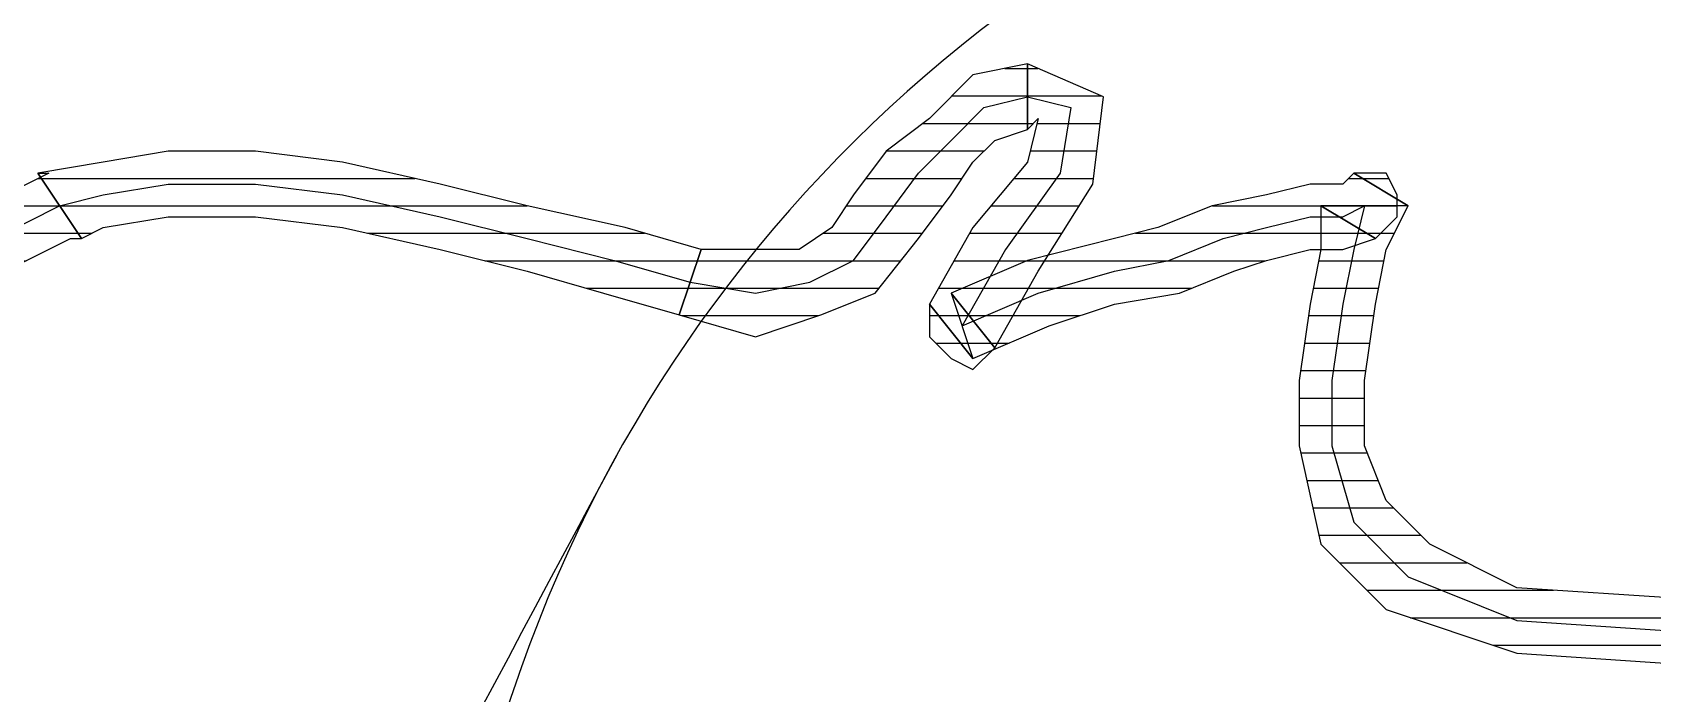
# Model space of a CAD drawing. Header units: millimetres. Extents: x 33350 to 35310, y -217097 to -211540.
# Drawn here: x 34455.27 to 34462.64, y -214520.5 to -214517.49 of the extents above; entities that cross this region are included whole.
import ezdxf

# ---------------------------------------------------------------- set-up
doc = ezdxf.new("R2010")
doc.units = ezdxf.units.MM
doc.header["$LTSCALE"] = 60
doc.header["$MEASUREMENT"] = 0
pattern_1 = [(360, (-5108.51305, -673.59423), (1e-16, 0.125), [25])]

# ---------------------------------------------------------------- blocks, each defined once
blk = doc.blocks.new('by')
at = {"ltscale": 30}
h = blk.add_hatch(dxfattribs=at)
h.set_pattern_fill('DC_LINES', color=256, scale=0.1, style=0)
h.set_pattern_definition(pattern_1)
edge = h.paths.add_edge_path(flags=0)
edge.add_line((6400.1609, 2220.6339), (6399.8142, 2220.7332))
edge.add_line((6399.8142, 2220.7332), (6400.1609, 2221.081))
edge.add_line((6400.1609, 2221.081), (6400.5066, 2221.4287))
edge.add_line((6400.5066, 2221.4287), (6400.8034, 2221.7764))
edge.add_line((6400.8034, 2221.7764), (6401.1003, 2221.9254))
edge.add_line((6401.1003, 2221.9254), (6401.1999, 2221.6273))
edge.add_line((6401.1999, 2221.6273), (6401.0017, 2221.4784))
edge.add_line((6401.0017, 2221.4784), (6400.7048, 2221.2299))
edge.add_line((6400.7048, 2221.2299), (6400.3581, 2220.8822))
edge.add_line((6400.3581, 2220.8822), (6400.1111, 2220.5345))
edge.add_line((6400.1111, 2220.5345), (6399.7644, 2220.6339))
edge.add_line((6399.7644, 2220.6339), (6400.1111, 2220.5345))
edge.add_line((6400.1111, 2220.5345), (6400.0124, 2220.4351))
edge.add_line((6400.0124, 2220.4351), (6399.9128, 2220.4848))
edge.add_line((6399.9128, 2220.4848), (6399.8142, 2220.5842))
edge.add_line((6399.8142, 2220.5842), (6399.8142, 2220.7332))
h = blk.add_hatch(dxfattribs=at)
h.set_pattern_fill('DC_LINES', color=256, scale=0.1, style=0)
h.set_pattern_definition(pattern_1)
edge = h.paths.add_edge_path(flags=0)
edge.add_line((6408.2741, 2220.1868), (6407.5329, 2220.1372))
edge.add_line((6407.5329, 2220.1372), (6407.1364, 2219.9384))
edge.add_line((6407.1364, 2219.9384), (6406.9382, 2219.7398))
edge.add_line((6406.9382, 2219.7398), (6406.8396, 2219.4914))
edge.add_line((6406.8396, 2219.4914), (6406.8396, 2219.1933))
edge.add_line((6406.8396, 2219.1933), (6406.8894, 2218.8456))
edge.add_line((6406.8894, 2218.8456), (6406.9382, 2218.5972))
edge.add_line((6406.9382, 2218.5972), (6407.0378, 2218.3985))
edge.add_line((6407.0378, 2218.3985), (6406.6413, 2218.3985))
edge.add_line((6406.6413, 2218.3985), (6406.6413, 2218.5972))
edge.add_line((6406.6413, 2218.5972), (6406.5925, 2218.8456))
edge.add_line((6406.5925, 2218.8456), (6406.5427, 2219.1933))
edge.add_line((6406.5427, 2219.1933), (6406.5427, 2219.4914))
edge.add_line((6406.5427, 2219.4914), (6406.6413, 2219.9384))
edge.add_line((6406.6413, 2219.9384), (6406.9382, 2220.2365))
edge.add_line((6406.9382, 2220.2365), (6407.5329, 2220.4351))
edge.add_line((6407.5329, 2220.4351), (6408.2741, 2220.4848))
h = blk.add_hatch(dxfattribs=at)
h.set_pattern_fill('DC_LINES', color=256, scale=0.1, style=0)
h.set_pattern_definition(pattern_1)
edge = h.paths.add_edge_path(flags=0)
edge.add_line((6404.9597, 2218.7959), (6405.1579, 2219.0443))
edge.add_line((6405.1579, 2219.0443), (6405.3552, 2218.6966))
edge.add_line((6405.3552, 2218.6966), (6405.6032, 2218.2992))
edge.add_line((6405.6032, 2218.2992), (6405.6521, 2217.9018))
edge.add_line((6405.6521, 2217.9018), (6405.3064, 2217.7528))
edge.add_line((6405.3064, 2217.7528), (6405.3064, 2218.0508))
edge.add_line((6405.3064, 2218.0508), (6405.3552, 2218.0012))
edge.add_line((6405.3552, 2218.0012), (6405.3064, 2218.1998))
edge.add_line((6405.3064, 2218.1998), (6405.0583, 2218.4979))
edge.add_line((6405.0583, 2218.4979), (6404.8611, 2218.8456))
edge.add_line((6404.8611, 2218.8456), (6405.0583, 2219.094))
edge.add_line((6405.0583, 2219.094), (6404.8611, 2218.8456))
edge.add_line((6404.8611, 2218.8456), (6404.8611, 2218.9946))
edge.add_line((6404.8611, 2218.9946), (6404.9597, 2219.094))
edge.add_line((6404.9597, 2219.094), (6405.0583, 2219.1436))
edge.add_line((6405.0583, 2219.1436), (6405.1579, 2219.0443))
h = blk.add_hatch(dxfattribs=at)
h.set_pattern_fill('DC_LINES', color=256, scale=0.1, style=0)
h.set_pattern_definition(pattern_1)
edge = h.paths.add_edge_path(flags=0)
edge.add_line((6407.0378, 2218.3985), (6406.7907, 2218.2495))
edge.add_line((6406.7907, 2218.2495), (6406.7409, 2218.2992))
edge.add_line((6406.7409, 2218.2992), (6406.5925, 2218.2992))
edge.add_line((6406.5925, 2218.2992), (6406.3943, 2218.3488))
edge.add_line((6406.3943, 2218.3488), (6406.1472, 2218.3985))
edge.add_line((6406.1472, 2218.3985), (6405.9001, 2218.4979))
edge.add_line((6405.9001, 2218.4979), (6405.7019, 2218.5476))
edge.add_line((6405.7019, 2218.5476), (6405.3064, 2218.6469))
edge.add_line((6405.3064, 2218.6469), (6404.9597, 2218.7959))
edge.add_line((6404.9597, 2218.7959), (6405.0583, 2219.094))
edge.add_line((6405.0583, 2219.094), (6405.405, 2218.945))
edge.add_line((6405.405, 2218.945), (6405.7019, 2218.8456))
edge.add_line((6405.7019, 2218.8456), (6405.9988, 2218.7959))
edge.add_line((6405.9988, 2218.7959), (6406.2458, 2218.6966))
edge.add_line((6406.2458, 2218.6966), (6406.3943, 2218.6469))
edge.add_line((6406.3943, 2218.6469), (6406.5925, 2218.5972))
edge.add_line((6406.5925, 2218.5972), (6406.7409, 2218.5972))
edge.add_line((6406.7409, 2218.5972), (6406.8894, 2218.5476))
edge.add_line((6406.8894, 2218.5476), (6406.6413, 2218.3985))
edge.add_line((6406.6413, 2218.3985), (6406.8894, 2218.5476))
edge.add_line((6406.8894, 2218.5476), (6406.988, 2218.4483))
edge.add_line((6406.988, 2218.4483), (6406.988, 2218.3488))
edge.add_line((6406.988, 2218.3488), (6406.9382, 2218.2495))
edge.add_line((6406.9382, 2218.2495), (6406.7907, 2218.2495))
h = blk.add_hatch(dxfattribs=at)
h.set_pattern_fill('DC_LINES', color=256, scale=0.1, style=0)
h.set_pattern_definition(pattern_1)
edge = h.paths.add_edge_path(flags=0)
edge.add_line((6405.3064, 2217.7528), (6405.0583, 2217.8024))
edge.add_line((6405.0583, 2217.8024), (6404.8611, 2218.0012))
edge.add_line((6404.8611, 2218.0012), (6404.6628, 2218.1502))
edge.add_line((6404.6628, 2218.1502), (6404.5144, 2218.3488))
edge.add_line((6404.5144, 2218.3488), (6404.4157, 2218.4979))
edge.add_line((6404.4157, 2218.4979), (6404.2673, 2218.5972))
edge.add_line((6404.2673, 2218.5972), (6404.0691, 2218.5972))
edge.add_line((6404.0691, 2218.5972), (6403.822, 2218.5972))
edge.add_line((6403.822, 2218.5972), (6403.7224, 2218.8952))
edge.add_line((6403.7224, 2218.8952), (6404.0691, 2218.9946))
edge.add_line((6404.0691, 2218.9946), (6404.3659, 2218.8952))
edge.add_line((6404.3659, 2218.8952), (6404.613, 2218.7959))
edge.add_line((6404.613, 2218.7959), (6404.8113, 2218.5476))
edge.add_line((6404.8113, 2218.5476), (6404.9597, 2218.3488))
edge.add_line((6404.9597, 2218.3488), (6405.0583, 2218.1998))
edge.add_line((6405.0583, 2218.1998), (6405.1579, 2218.1005))
edge.add_line((6405.1579, 2218.1005), (6405.3064, 2218.0508))
h = blk.add_hatch(dxfattribs=at)
h.set_pattern_fill('DC_LINES', color=256, scale=0.1, style=0)
h.set_pattern_definition(pattern_1)
edge = h.paths.add_edge_path(flags=0)
edge.add_line((6403.822, 2218.5972), (6403.4753, 2218.4979))
edge.add_line((6403.4753, 2218.4979), (6403.03, 2218.3985))
edge.add_line((6403.03, 2218.3985), (6402.6345, 2218.2992))
edge.add_line((6402.6345, 2218.2992), (6402.1892, 2218.1998))
edge.add_line((6402.1892, 2218.1998), (6401.7937, 2218.1502))
edge.add_line((6401.7937, 2218.1502), (6401.3972, 2218.1502))
edge.add_line((6401.3972, 2218.1502), (6401.1003, 2218.1998))
edge.add_line((6401.1003, 2218.1998), (6400.8034, 2218.2495))
edge.add_line((6400.8034, 2218.2495), (6401.0017, 2218.5476))
edge.add_line((6401.0017, 2218.5476), (6401.1003, 2218.4979))
edge.add_line((6401.1003, 2218.4979), (6401.3972, 2218.4483))
edge.add_line((6401.3972, 2218.4483), (6401.7937, 2218.4483))
edge.add_line((6401.7937, 2218.4483), (6402.1892, 2218.4979))
edge.add_line((6402.1892, 2218.4979), (6402.6345, 2218.5972))
edge.add_line((6402.6345, 2218.5972), (6403.03, 2218.6966))
edge.add_line((6403.03, 2218.6966), (6403.3767, 2218.7959))
edge.add_line((6403.3767, 2218.7959), (6403.7224, 2218.8952))
h = blk.add_hatch(dxfattribs=at)
h.set_pattern_fill('DC_LINES', color=256, scale=0.1, style=0)
h.set_pattern_definition(pattern_1)
edge = h.paths.add_edge_path(flags=0)
edge.add_line((6400.8034, 2218.2495), (6400.8532, 2218.2495))
edge.add_line((6400.8532, 2218.2495), (6400.5564, 2218.3985))
edge.add_line((6400.5564, 2218.3985), (6400.3581, 2218.4979))
edge.add_line((6400.3581, 2218.4979), (6400.2097, 2218.4979))
edge.add_line((6400.2097, 2218.4979), (6400.1609, 2218.4979))
edge.add_line((6400.1609, 2218.4979), (6399.864, 2218.5972))
edge.add_line((6399.864, 2218.5972), (6400.1111, 2218.7959))
edge.add_line((6400.1111, 2218.7959), (6400.3581, 2218.7959))
edge.add_line((6400.3581, 2218.7959), (6400.655, 2218.6966))
edge.add_line((6400.655, 2218.6966), (6400.9519, 2218.5476))
edge.add_line((6400.9519, 2218.5476), (6401.0017, 2218.5476))
for p, q in [((6407.5329, 2220.4351, -4.5045), (6408.2741, 2220.4848, -4.5045)), ((6406.9382, 2220.2365, -4.5045), (6407.5329, 2220.4351, -4.5045)), ((6407.5329, 2220.2862, -4.5045), (6408.2741, 2220.3358, -4.5045)), ((6407.0378, 2220.0874, -4.5045), (6407.5329, 2220.2862, -4.5045)), ((6406.6413, 2219.9384, -4.5045), (6406.9382, 2220.2365, -4.5045)), ((6408.2741, 2220.1868, -4.5045), (6407.5329, 2220.1372, -4.5045)), ((6407.5329, 2220.1372, -4.5045), (6407.1364, 2219.9384, -4.5045)), ((6406.7907, 2219.8391, -4.5045), (6407.0378, 2220.0874, -4.5045)), ((6406.5427, 2219.4914, -4.5045), (6406.6413, 2219.9384, -4.5045)), ((6407.1364, 2219.9384, -4.5045), (6406.9382, 2219.7398, -4.5045)), ((6406.6911, 2219.4914, -4.5045), (6406.7907, 2219.8391, -4.5045)), ((6406.9382, 2219.7398, -4.5045), (6406.8396, 2219.4914, -4.5045)), ((6406.5427, 2219.1933, -4.5045), (6406.5427, 2219.4914, -4.5045)), ((6406.6911, 2219.1933, -4.5045), (6406.6911, 2219.4914, -4.5045)), ((6406.8396, 2219.4914, -4.5045), (6406.8396, 2219.1933, -4.5045)), ((6404.9597, 2219.094, -4.5045), (6405.0583, 2219.1436, -4.5045)), ((6405.0583, 2219.1436, -4.5045), (6405.1579, 2219.0443, -4.5045)), ((6406.5925, 2218.8456, -4.5045), (6406.5427, 2219.1933, -4.5045)), ((6406.7409, 2218.8456, -4.5045), (6406.6911, 2219.1933, -4.5045)), ((6406.8396, 2219.1933, -4.5045), (6406.8894, 2218.8456, -4.5045)), ((6404.8611, 2218.8456, -4.5045), (6405.0583, 2219.094, -4.5045)), ((6405.0583, 2219.094, -4.5045), (6404.8611, 2218.8456, -4.5045)), ((6404.8611, 2218.9946, -4.5045), (6404.9597, 2219.094, -4.5045)), ((6404.9597, 2218.7959, -4.5045), (6405.0583, 2219.094, -4.5045)), ((6405.0583, 2219.094, -4.5045), (6405.405, 2218.945, -4.5045)), ((6403.7224, 2218.8952, -4.5045), (6404.0691, 2218.9946, -4.5045)), ((6404.0691, 2218.9946, -4.5045), (6404.3659, 2218.8952, -4.5045)), ((6404.8611, 2218.8456, -4.5045), (6404.8611, 2218.9946, -4.5045)), ((6404.9597, 2218.7959, -4.5045), (6405.1579, 2219.0443, -4.5045)), ((6405.1579, 2219.0443, -4.5045), (6404.9597, 2218.7959, -4.5045)), ((6405.1579, 2219.0443, -4.5045), (6405.3552, 2218.6966, -4.5045)), ((6405.2068, 2218.5972, -4.5045), (6405.0095, 2218.945, -4.5045)), ((6405.0095, 2218.945, -4.5045), (6405.3552, 2218.7959, -4.5045)), ((6405.405, 2218.945, -4.5045), (6405.7019, 2218.8456, -4.5045)), ((6403.3767, 2218.7959, -4.5045), (6403.7224, 2218.8952, -4.5045)), ((6403.7224, 2218.8952, -4.5045), (6403.7224, 2218.8952, -4.5045)), ((6403.7224, 2218.8952, -4.5045), (6403.822, 2218.5972, -4.5045)), ((6403.822, 2218.5972, -4.5045), (6403.7224, 2218.8952, -4.5045)), ((6404.3659, 2218.8952, -4.5045), (6404.613, 2218.7959, -4.5045)), ((6403.03, 2218.6966, -4.5045), (6403.3767, 2218.7959, -4.5045)), ((6403.7722, 2218.7462, -4.5045), (6404.0691, 2218.7959, -4.5045)), ((6404.0691, 2218.7959, -4.5045), (6404.3161, 2218.7462, -4.5045)), ((6404.613, 2218.7959, -4.5045), (6404.8113, 2218.5476, -4.5045)), ((6405.0583, 2218.4979, -4.5045), (6404.8611, 2218.8456, -4.5045)), ((6405.3064, 2218.6469, -4.5045), (6404.9597, 2218.7959, -4.5045)), ((6404.9597, 2218.7959, -4.5045), (6404.9597, 2218.7959, -4.5045)), ((6405.3552, 2218.7959, -4.5045), (6405.7019, 2218.6966, -4.5045)), ((6405.7019, 2218.8456, -4.5045), (6405.9988, 2218.7959, -4.5045)), ((6405.9988, 2218.7959, -4.5045), (6406.2458, 2218.6966, -4.5045)), ((6406.6413, 2218.5972, -4.5045), (6406.5925, 2218.8456, -4.5045)), ((6406.7907, 2218.5972, -4.5045), (6406.7409, 2218.8456, -4.5045)), ((6406.8894, 2218.8456, -4.5045), (6406.9382, 2218.5972, -4.5045)), ((6403.4265, 2218.6469, -4.5045), (6403.7722, 2218.7462, -4.5045)), ((6404.3161, 2218.7462, -4.5045), (6404.5144, 2218.6469, -4.5045)), ((6400.655, 2218.6966, -4.5045), (6400.9519, 2218.5476, -4.5045)), ((6402.6345, 2218.5972, -4.5045), (6403.03, 2218.6966, -4.5045)), ((6403.03, 2218.5476, -4.5045), (6403.4265, 2218.6469, -4.5045)), ((6404.5144, 2218.6469, -4.5045), (6404.6628, 2218.4483, -4.5045)), ((6405.7019, 2218.5476, -4.5045), (6405.3064, 2218.6469, -4.5045)), ((6405.3552, 2218.6966, -4.5045), (6405.6032, 2218.2992, -4.5045)), ((6405.7019, 2218.6966, -4.5045), (6405.9489, 2218.6469, -4.5045)), ((6405.9489, 2218.6469, -4.5045), (6406.197, 2218.5476, -4.5045)), ((6406.2458, 2218.6966, -4.5045), (6406.3943, 2218.6469, -4.5045)), ((6406.3943, 2218.6469, -4.5045), (6406.5925, 2218.5972, -4.5045)), ((6402.1892, 2218.4979, -4.5045), (6402.6345, 2218.5972, -4.5045)), ((6403.822, 2218.5972, -4.5045), (6403.4753, 2218.4979, -4.5045)), ((6403.822, 2218.5972, -4.5045), (6403.822, 2218.5972, -4.5045)), ((6403.822, 2218.5972, -4.5045), (6403.822, 2218.5972, -4.5045)), ((6404.0691, 2218.5972, -4.5045), (6403.822, 2218.5972, -4.5045)), ((6404.2673, 2218.5972, -4.5045), (6404.0691, 2218.5972, -4.5045)), ((6404.4157, 2218.4979, -4.5045), (6404.2673, 2218.5972, -4.5045)), ((6405.4548, 2218.2495, -4.5045), (6405.2068, 2218.5972, -4.5045)), ((6406.5925, 2218.5972, -4.5045), (6406.7409, 2218.5972, -4.5045)), ((6406.6413, 2218.3985, -4.5045), (6406.6413, 2218.5972, -4.5045)), ((6406.7409, 2218.5972, -4.5045), (6406.8894, 2218.5476, -4.5045)), ((6406.8396, 2218.3985, -4.5045), (6406.7907, 2218.5972, -4.5045)), ((6406.9382, 2218.5972, -4.5045), (6407.0378, 2218.3985, -4.5045)), ((6400.6062, 2218.5476, -4.5045), (6400.903, 2218.3985, -4.5045)), ((6400.8034, 2218.2495, -4.5045), (6401.0017, 2218.5476, -4.5045)), ((6401.0017, 2218.5476, -4.5045), (6400.8034, 2218.2495, -4.5045)), ((6400.9519, 2218.5476, -4.5045), (6401.0017, 2218.5476, -4.5045)), ((6401.0017, 2218.5476, -4.5045), (6401.1003, 2218.4979, -4.5045)), ((6401.1003, 2218.4979, -4.5045), (6401.3972, 2218.4483, -4.5045)), ((6401.7937, 2218.4483, -4.5045), (6402.1892, 2218.4979, -4.5045)), ((6402.6345, 2218.4483, -4.5045), (6403.03, 2218.5476, -4.5045)), ((6403.4753, 2218.4979, -4.5045), (6403.03, 2218.3985, -4.5045)), ((6404.5144, 2218.3488, -4.5045), (6404.4157, 2218.4979, -4.5045)), ((6404.8113, 2218.5476, -4.5045), (6404.9597, 2218.3488, -4.5045)), ((6405.3064, 2218.1998, -4.5045), (6405.0583, 2218.4979, -4.5045)), ((6405.9001, 2218.4979, -4.5045), (6405.7019, 2218.5476, -4.5045)), ((6406.1472, 2218.3985, -4.5045), (6405.9001, 2218.4979, -4.5045)), ((6406.197, 2218.5476, -4.5045), (6406.3943, 2218.4979, -4.5045)), ((6406.3943, 2218.4979, -4.5045), (6406.5925, 2218.4483, -4.5045)), ((6406.8894, 2218.5476, -4.5045), (6406.6413, 2218.3985, -4.5045)), ((6406.6413, 2218.3985, -4.5045), (6406.8894, 2218.5476, -4.5045)), ((6406.8894, 2218.5476, -4.5045), (6406.988, 2218.4483, -4.5045)), ((6401.3972, 2218.4483, -4.5045), (6401.7937, 2218.4483, -4.5045)), ((6402.1892, 2218.3488, -4.5045), (6402.6345, 2218.4483, -4.5045)), ((6404.6628, 2218.4483, -4.5045), (6404.8113, 2218.2495, -4.5045)), ((6406.5925, 2218.4483, -4.5045), (6406.7409, 2218.4483, -4.5045)), ((6406.7409, 2218.4483, -4.5045), (6406.8396, 2218.3985, -4.5045)), ((6406.988, 2218.4483, -4.5045), (6406.988, 2218.3488, -4.5045)), ((6400.8532, 2218.2495, -4.5045), (6400.5564, 2218.3985, -4.5045)), ((6400.903, 2218.3985, -4.5045), (6401.1003, 2218.3488, -4.5045)), ((6401.1003, 2218.3488, -4.5045), (6401.3972, 2218.2992, -4.5045)), ((6401.7937, 2218.2992, -4.5045), (6402.1892, 2218.3488, -4.5045)), ((6403.03, 2218.3985, -4.5045), (6402.6345, 2218.2992, -4.5045)), ((6404.6628, 2218.1502, -4.5045), (6404.5144, 2218.3488, -4.5045)), ((6404.9597, 2218.3488, -4.5045), (6405.0583, 2218.1998, -4.5045)), ((6406.3943, 2218.3488, -4.5045), (6406.1472, 2218.3985, -4.5045)), ((6406.5925, 2218.2992, -4.5045), (6406.3943, 2218.3488, -4.5045)), ((6407.0378, 2218.3985, -4.5045), (6406.6413, 2218.3985, -4.5045)), ((6407.0378, 2218.3985, -4.5045), (6406.7907, 2218.2495, -4.5045)), ((6406.7907, 2218.2495, -4.5045), (6407.0378, 2218.3985, -4.5045)), ((6406.988, 2218.3488, -4.5045), (6406.9382, 2218.2495, -4.5045)), ((6407.0378, 2218.3985, -4.5045), (6407.0378, 2218.3985, -4.5045)), ((6401.3972, 2218.2992, -4.5045), (6401.7937, 2218.2992, -4.5045)), ((6402.6345, 2218.2992, -4.5045), (6402.1892, 2218.1998, -4.5045)), ((6405.6032, 2218.2992, -4.5045), (6405.6521, 2217.9018, -4.5045)), ((6406.7409, 2218.2992, -4.5045), (6406.5925, 2218.2992, -4.5045)), ((6406.7907, 2218.2495, -4.5045), (6406.7409, 2218.2992, -4.5045)), ((6401.1003, 2218.1998, -4.5045), (6400.8034, 2218.2495, -4.5045)), ((6400.8034, 2218.2495, -4.5045), (6400.8532, 2218.2495, -4.5045)), ((6400.8034, 2218.2495, -4.5045), (6400.8034, 2218.2495, -4.5045)), ((6401.3972, 2218.1502, -4.5045), (6401.1003, 2218.1998, -4.5045)), ((6402.1892, 2218.1998, -4.5045), (6401.7937, 2218.1502, -4.5045)), ((6404.8113, 2218.2495, -4.5045), (6404.9597, 2218.1005, -4.5045)), ((6405.0583, 2218.1998, -4.5045), (6405.1579, 2218.1005, -4.5045)), ((6405.3552, 2218.0012, -4.5045), (6405.3064, 2218.1998, -4.5045)), ((6405.5036, 2217.9514, -4.5045), (6405.4548, 2218.2495, -4.5045)), ((6406.9382, 2218.2495, -4.5045), (6406.7907, 2218.2495, -4.5045)), ((6401.7937, 2218.1502, -4.5045), (6401.3972, 2218.1502, -4.5045)), ((6404.8611, 2218.0012, -4.5045), (6404.6628, 2218.1502, -4.5045)), ((6404.9597, 2218.1005, -4.5045), (6405.1081, 2217.9514, -4.5045)), ((6405.1579, 2218.1005, -4.5045), (6405.3064, 2218.0508, -4.5045)), ((6405.3064, 2217.7528, -4.5045), (6405.3064, 2218.0508, -4.5045)), ((6405.3064, 2218.0508, -4.5045), (6405.3552, 2218.0012, -4.5045)), ((6405.3064, 2218.0508, -4.5045), (6405.3064, 2218.0508, -4.5045)), ((6405.3064, 2218.0508, -4.5045), (6405.3064, 2217.7528, -4.5045)), ((6405.0583, 2217.8024, -4.5045), (6404.8611, 2218.0012, -4.5045)), ((6405.1081, 2217.9514, -4.5045), (6405.3064, 2217.9018, -4.5045)), ((6405.3064, 2217.9018, -4.5045), (6405.5036, 2217.9514, -4.5045)), ((6405.6521, 2217.9018, -4.5045), (6405.3064, 2217.7528, -4.5045)), ((6405.3064, 2217.7528, -4.5045), (6405.0583, 2217.8024, -4.5045)), ((6405.3064, 2217.7528, -4.5045), (6405.3064, 2217.7528, -4.5045)), ((6405.3064, 2217.7528, -4.5045), (6405.3064, 2217.7528, -4.5045))]:
    blk.add_line(p, q, dxfattribs=at)
blk = doc.blocks.new('insan')
at = {"color": 7, "extrusion": (0, 0, -1)}
for centre, radius, start, end in [((-6645.1191, 3212.0518), 197.2148, 331.650486, 336.538007), ((-6506.952, 3132.0112), 37.9945, 340.57013, 359.29417), ((-6519.5792, 3024.4848), 108.1396, 58.607545, 62.897067), ((-6477.1039, 3121.4825), 6.3439, 213.73041, 340.57013)]:
    blk.add_arc(centre, radius, start, end, dxfattribs=at)

msp = doc.modelspace()

# ---------------------------------------------------------------- block references
at = {"xscale": -1, "rotation": 180}
for name, p in [('by', (28054.4934, -212299.8823, 4.5045)), ('insan', (27986.3766, -211401.0079))]:
    msp.add_blockref(name, p, dxfattribs=at)

doc.saveas('drawing.dxf')
